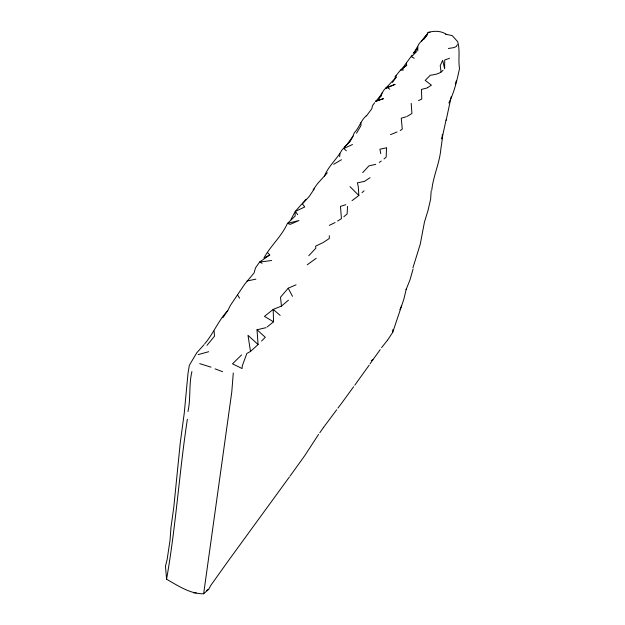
<?xml version="1.0" encoding="UTF-8"?>
<svg xmlns="http://www.w3.org/2000/svg" width="625" height="625" viewBox="0 0 625 625"><rect width="100%" height="100%" fill="white"/><g stroke="black" fill="none" stroke-linecap="round" stroke-linejoin="round"><path stroke-width="0.94" d="M329.305 235.742L329.289 238.531L323.344 242.406M233.281 372.969L231.766 392.094L203.648 593.75C190.375 594.164 177.789 585.57 166.57 579.234L165.484 566.172L167.094 559.773L170.016 540.422L170.984 527.32L173.805 507.109L180.227 443.18L184.281 412.922L187.992 373.461L189.336 365.312L196.812 352.734L204.133 344.602M267.156 326.938L273.539 321.82L273.203 309.391L281.453 306.102L288.461 300.156M386.523 147.953L386.18 157.102L384.023 158.93M347.539 206.367L347.141 213.898L343.828 216.75M387.711 339.906L392.695 332.367L392.852 329.625M392.477 82.469L396.047 77.406L396.156 75.562M442.383 134.289L442 138.859L446.07 119.836M166.57 579.234C175.938 526.336 179.234 472.422 187.367 419.242M431.773 190.172C433.211 175.914 439.805 162.812 440.891 148.484A133.93 116.734 -31.2 0 0 442.477 136.039M339.625 156.727L340.016 153.797M187.969 411.492C190.883 398.289 188.758 384.57 191.93 371.492M446.148 120.336L451.141 96.898M406.359 288.695L403.828 299.234L392.695 332.367M396.047 77.406L384.133 89.812L377.695 99.82L381.383 95.594L382.008 93.062M413.117 268.945L409.961 279.945L406.086 289.633M455.375 84.023L456.375 80.719M412.969 267.695L420.234 244.242L424.469 222L427.945 210.688L430.625 199.219L431.172 190.891M324.422 176.172C328.336 166.188 336.641 159.484 341.781 150.266C346.219 144.828 352.328 140.484 354.008 133.266M399.93 309.656L401.641 305.719M448.844 103.039C454.281 92.242 457 80.344 459.516 68.586C458.008 59.672 460.352 50.477 457.648 41.633L452.172 35.578L445.688 34.234M287.227 223.836C281.477 236.523 270.539 245.852 263.906 258.039L269.727 254.969L267.367 252.383M457.32 44.625L456.445 46.406L454.023 47.594L448.359 48.477M222.828 317.75L227.742 310.641L230.586 305.094L244.734 284.125L254.078 272.945L255.5 267.891L259 262.922M290.953 219.477L295.102 211.672L295.172 216.039L287.539 223.375L290.195 224.383L298.961 220.516L287.539 223.375M203.648 593.75L208.695 589.297L210.898 585.258L229.125 559.711L289.375 477M418.18 45.398L419.195 43.57L427.164 34.633L424.086 39.133M414.086 52.797L417.906 45.93L417.734 50.906M356.531 133.242L361.016 125.492L360.898 122.797M314.266 188.914L309.359 196.289L302.398 203.93L304.781 206.945L295.375 211.414L297.695 214.656M369.219 365.094L357.938 380.773M380.211 349.664L372.945 359.672M341.5 403.391L353.586 386.758M370.078 363.781L372.883 359.742L371.273 360.648M347.305 144.234L352.984 136.102M319.789 432.758L323.18 427.898M354.797 385.172L357.609 381.242M313.133 189.82L317.555 183.648L327.297 172.812M290.047 476.094L304.664 455.766L318.578 434.383M374.68 102.695L372.492 105.656L371.836 108.742L366.375 115.969M227.742 310.641C218.305 320.516 213.586 333.469 204.773 343.695M412.078 55.188L401.531 69.516L406.687 65.258L406.391 62.797M336.719 409.75L323.328 427.695M394.844 77.055L400.469 70.141L406.687 65.258M415.766 50.586L417.453 48.375L413.242 53.18L416.594 51.586L411.469 56.812L414.211 58.242M337.891 408.109L341.086 403.93M295.219 211.445L306.039 199.289M381.586 347.664L387.469 340.219M206.992 345.328L214.5 336.203L214.078 331.008M427.164 34.633L421.531 41.32L428.352 32.383C434.336 30.656 441.563 30.773 446.703 34.609M354.344 132.758C359.172 127.836 360.766 120.617 366.055 115.953M362.688 172.625L368.859 165.93L375.719 164.336M427.469 33.32L428.352 32.383L430.031 32.305M308.766 255.719L315.875 248.188L315.617 246.164L322.734 242.75M344.758 146.828L350.109 141.367M261.586 341.016L265.305 337.305L257.016 329.766L266.047 327.656M241.594 354.938L232.5 363.82L242.109 368.555L242.234 365.992L246.852 353.438L250.508 351.445L258.078 344.531L257.016 329.766M375.445 101.383L383.305 98.727L375.445 101.383L381.383 95.594M362.016 192.672L364.023 190.797M427.422 87.773L431.43 85.18L425.211 80.406L430.32 75.25C434.852 74.617 439.898 73.93 443.07 70.258M316.203 258.281L307.25 264.797M364.461 181.375L357.375 182.859L358.266 186.531L358.844 195.5L352.062 200.617M262.062 263.25L259.523 262.102L269.727 254.969M379.281 162.43L381.25 161.07M400.234 130.523L402.281 129.133L401.258 118.242L406.219 116.75M364.93 181.078L370.062 177.695M387.133 87.383L385.453 88.461L395.133 84.352L387.133 87.383L389.797 89.211M337.625 221.031L341.438 218.664L340.453 206.383L345.844 204.688M407.062 116.406L411.922 113.516L411.203 103.352M333.664 164.312L341.453 159.727M206.344 590.594L208.695 589.297M329.297 225.367L335.086 222.555M418.531 100.594L421.781 99.062L421.453 89.43L427.062 87.969M352.516 144.508L343.82 148.477L346.359 150.828M281.453 306.102L280.508 297.211L288.211 288.203L296.055 284.805M390.516 134.672L397.055 131.953M449.5 58.273L444.711 60L444.625 68.805L442.672 60.305L440.227 65.578L441.078 72.031M198.195 354.602L208.656 351.719M386.375 147.836L379.914 149.227L380.766 153.656M247.016 281.008L255.875 279.141M259.523 262.102L271.672 260.492M400.469 70.141L403.531 69.969M193.602 592.836L196.25 592.812M199.734 363.641L211.008 367.164M215.07 368.867L222.617 371.695M273.539 321.82L264.461 316.375L273.203 309.391L280.156 315.383M258.078 344.531L248 335.32L250.508 351.445M349.992 186.633L358.844 195.5M237.469 294.828L239.609 298.203M288.211 288.203L292.5 296.336"/></g></svg>
